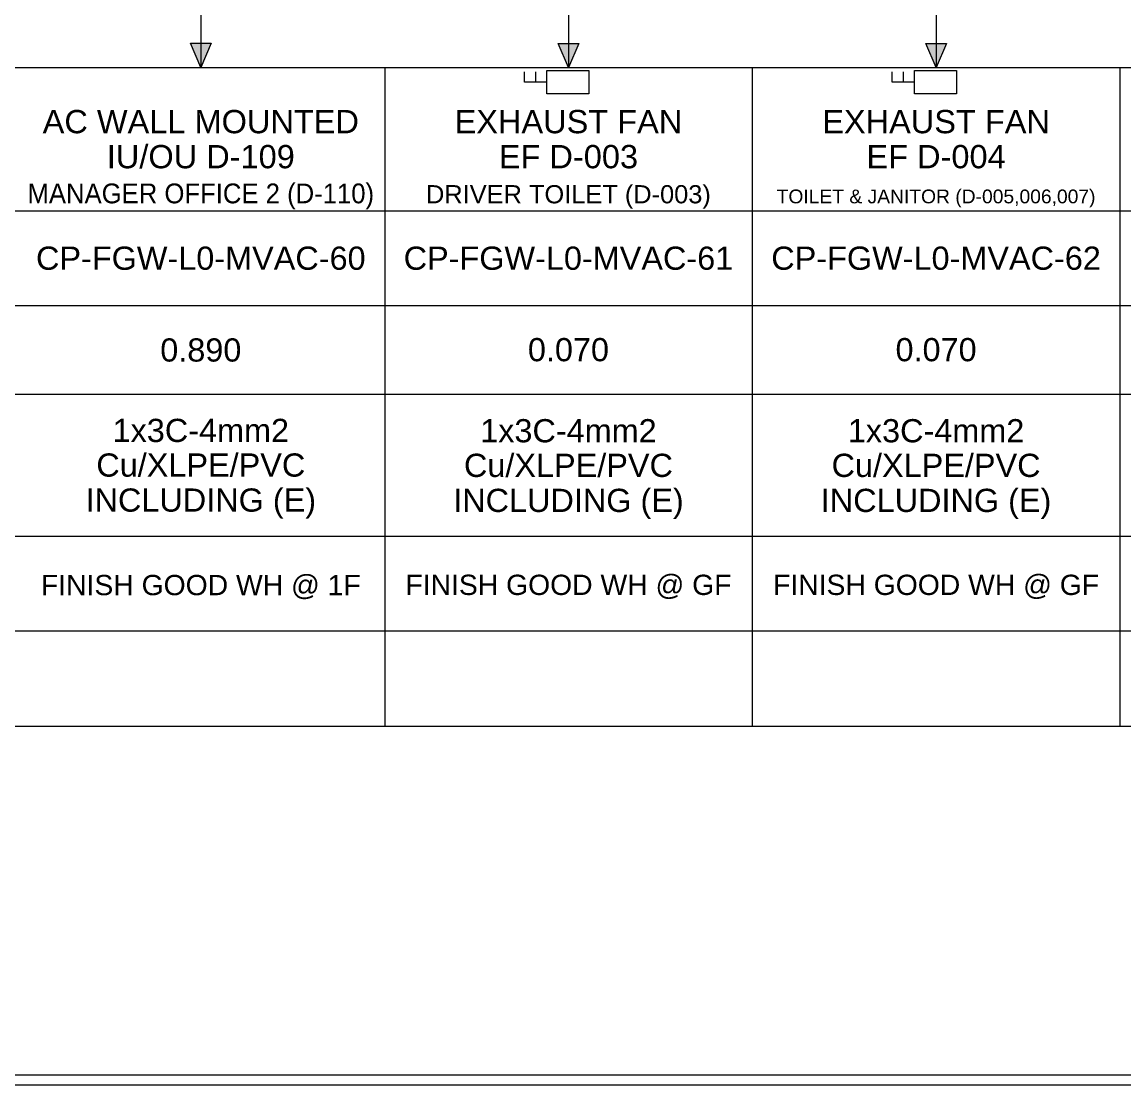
# Model space of a CAD drawing. Header units: millimetres. Extents: x -33055 to 42243, y -56860 to 24450.
# Drawn here: x 4087 to 14497, y -56699 to -46657 of the extents above; entities that cross this region are included whole.
import ezdxf
from ezdxf.enums import TextEntityAlignment as Align

# ---------------------------------------------------------------- set-up
doc = ezdxf.new("R2010")
doc.units = ezdxf.units.MM
for name, color, linetype in [('E-FRAME', 7, 'Continuous'), ('E-SLD', 7, 'Continuous'), ('E-TABLE', 7, 'Continuous'), ('E-TEXT', 7, 'Continuous')]:
    doc.layers.add(name, color=color, linetype=linetype)
doc.styles.add('ARIAL', font='arial.ttf')

msp = doc.modelspace()

# ---------------------------------------------------------------- hatches: boundary and pattern name
at = {"layer": 'E-SLD'}
h = msp.add_hatch(color=7, dxfattribs=at)
h.dxf.hatch_style = 1
h.paths.add_polyline_path([(5679, -46858), (5874, -46858), (5777, -47086), (5679, -46858)])
h = msp.add_hatch(color=7, dxfattribs=at)
h.dxf.hatch_style = 1
h.paths.add_polyline_path([(9152, -46859), (9346, -46859), (9249, -47087), (9152, -46859)])
h = msp.add_hatch(color=7, dxfattribs=at)
h.dxf.hatch_style = 1
h.paths.add_polyline_path([(12625, -46859), (12819, -46859), (12722, -47087), (12625, -46859)])

# ---------------------------------------------------------------- linework, layer by layer
at = {"color": 7, "lineweight": 0}
for p, q in [((8940, -47226), (8940, -47129)), ((12413, -47226), (12413, -47129))]:
    msp.add_line(p, q, dxfattribs=at)
for points in [[(9046, -47226), (8835, -47226), (8835, -47129)], [(9443, -47116), (9443, -47336), (9046, -47336), (9046, -47116), (9443, -47116)], [(12519, -47226), (12308, -47226), (12308, -47129)], [(12916, -47116), (12916, -47336), (12519, -47336), (12519, -47116), (12916, -47116)]]:
    msp.add_lwpolyline(points, dxfattribs=at)
at = {"layer": 'E-FRAME', "color": 7, "lineweight": 0}
for points in [[(-33055, 24450), (-33055, -56699), (37914, -56699), (37914, 24450), (-33055, 24450)], [(-32966, 24348), (-32966, -56602), (37813, -56602), (37813, 24348), (-32966, 24348)]]:
    msp.add_lwpolyline(points, dxfattribs=at)
at = {"layer": 'E-SLD', "color": 7, "lineweight": 0}
for p, q in [((5777, -44333), (5777, -47086)), ((9249, -44335), (9249, -47087)), ((12722, -44335), (12722, -47087))]:
    msp.add_line(p, q, dxfattribs=at)
for points in [[(5777, -47086), (5679, -46858), (5874, -46858), (5777, -47086)], [(5679, -46858), (5874, -46858), (5777, -47086), (5679, -46858)], [(9249, -47087), (9152, -46859), (9346, -46859), (9249, -47087)], [(9152, -46859), (9346, -46859), (9249, -47087), (9152, -46859)], [(12722, -47087), (12625, -46859), (12819, -46859), (12722, -47087)], [(12625, -46859), (12819, -46859), (12722, -47087), (12625, -46859)]]:
    msp.add_lwpolyline(points, dxfattribs=at)
at = {"layer": 'E-TABLE', "color": 7, "lineweight": 0}
for p, q in [((-32967, -47086), (35297, -47086)), ((7513, -47086), (7513, -53309)), ((10986, -47086), (10986, -53309)), ((14459, -47086), (14459, -53309)), ((-32967, -48440), (35297, -48440)), ((-32967, -49336), (35297, -49336)), ((-32967, -50173), (35297, -50173)), ((-32967, -51513), (35297, -51513)), ((-32967, -52409), (35297, -52409)), ((-32967, -53309), (35297, -53309))]:
    msp.add_line(p, q, dxfattribs=at)

# ---------------------------------------------------------------- texts
at = {"layer": 'E-TEXT', "color": 7, "style": 'ARIAL'}
for s, height, p in [('AC WALL MOUNTED', 220, (5776, -47708)), ('EXHAUST FAN', 220, (9249, -47708)), ('EXHAUST FAN', 220, (12722, -47708)), ('IU/OU D-109', 220, (5776, -48039)), ('EF D-003', 220, (9249, -48039)), ('EF D-004', 220, (12722, -48039)), ('DRIVER TOILET (D-003)', 171.61, (9249, -48370)), ('TOILET & JANITOR (D-005,006,007)', 130.21, (12722, -48370)), ('CP-FGW-L0-MVAC-60', 219.24, (5776, -48998)), ('CP-FGW-L0-MVAC-61', 219.24, (9249, -48998)), ('CP-FGW-L0-MVAC-62', 219.24, (12722, -48998)), ('0.890', 219.2, (5776, -49865)), ('0.070', 219.2, (9249, -49862)), ('0.070', 219.2, (12722, -49862)), ('1x3C-4mm2', 219.2, (5776, -50625)), ('1x3C-4mm2', 219.2, (9249, -50628)), ('1x3C-4mm2', 219.2, (12722, -50628)), ('Cu/XLPE/PVC', 219.24, (5776, -50952)), ('Cu/XLPE/PVC', 219.24, (9249, -50955)), ('Cu/XLPE/PVC', 219.24, (12722, -50955)), ('INCLUDING (E)', 219.24, (5776, -51283)), ('INCLUDING (E)', 219.24, (9249, -51286)), ('INCLUDING (E)', 219.24, (12722, -51286)), ('FINISH GOOD WH @ 1F', 191.53, (5776, -52072)), ('FINISH GOOD WH @ GF', 191.53, (9249, -52070)), ('FINISH GOOD WH @ GF', 191.53, (12722, -52070))]:
    msp.add_text(s, height=height, dxfattribs=at).set_placement(p, align=Align.CENTER)
at = {"layer": 'E-TEXT', "color": 7, "style": 'ARIAL', "width": 0.928347}
msp.add_text('MANAGER OFFICE 2 (D-110)', height=187.01, dxfattribs=at).set_placement((5776, -48370), align=Align.CENTER)

doc.saveas('drawing.dxf')
